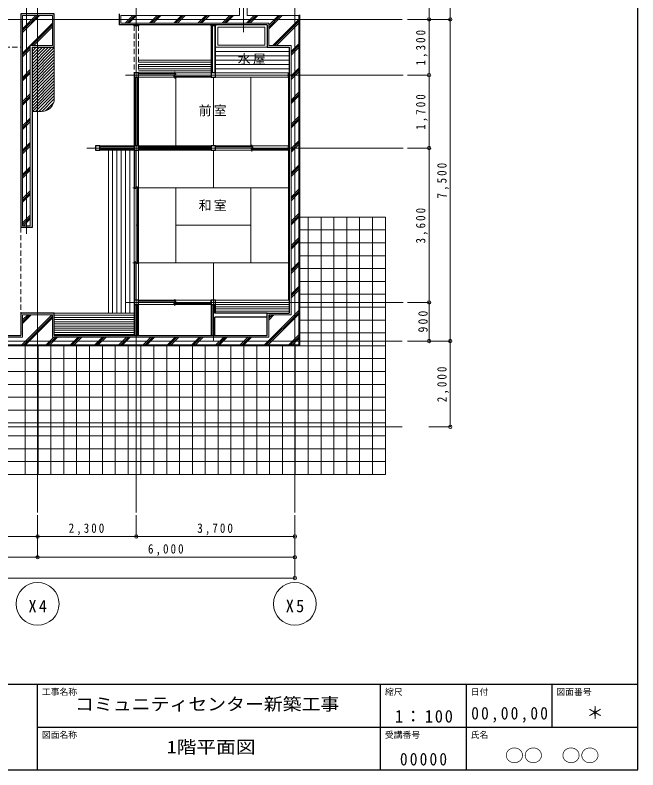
# Model space of a CAD drawing. Units: millimetres at full size, sheet at 1:100. Extents: x -20000 to 20000, y -13850 to 13850.
# Drawn here: x 5475 to 20000, y -13850 to 3750 of the extents above; entities that cross this region are included whole.
import ezdxf
from ezdxf.enums import TextEntityAlignment as Align

# ---------------------------------------------------------------- set-up
doc = ezdxf.new("R2010")
doc.units = ezdxf.units.MM
doc.header["$LTSCALE"] = 100
doc.header["$PDMODE"] = 32
doc.header["$PDSIZE"] = 80
doc.linetypes.add('DASHED1', pattern=[1.8, 1.2, -0.6])
for name, color, linetype, lineweight in [('0-0_基準線', 5, 'Continuous', 9), ('0-1_仕上げ', 7, 'Continuous', 25), ('0-3_建具', 3, 'Continuous', 13), ('0-5_見え掛り', 2, 'Continuous', 13), ('0-8_その他', 134, 'Continuous', 9), ('0-9_破線', 5, 'DASHED1', 9), ('0-B_記号', 6, 'Continuous', 9), ('0-C_ハッチング', 134, 'Continuous', 9), ('0-D_寸法', 4, 'Continuous', 9), ('F-1_図枠', 7, 'Continuous', 25)]:
    doc.layers.add(name, color=color, linetype=linetype, lineweight=lineweight)
doc.layers.add('0-A_文字', color=7, linetype='Continuous')
doc.layers.add('F-A_文字', color=7, linetype='Continuous')
doc.styles.add('ＭＳ ゴシック', font='')
doc.styles.get('ＭＳ ゴシック').set_extended_font_data('MS Gothic')

msp = doc.modelspace()

# ---------------------------------------------------------------- linework, layer by layer
at = {"layer": '0-0_基準線', "color": 1}
for p, q in [((6000, -7850), (6000, 11150)), ((12000, -7850), (12000, 11150)), ((8300, -7850), (8300, 6280)), ((10800, 3350), (10800, 6150)), ((5740, 3990), (5740, -1350)), ((-14000, 3650), (14500, 3650)), ((14529.3, 2350), (8050, 2350)), ((14529.3, 650), (7150, 650)), ((10100, -3850), (10100, -2700)), ((14529.3, -2950), (8050, -2950)), ((-14000, -3850), (14500, -3850)), ((-14000, -5850), (14500, -5850))]:
    msp.add_line(p, q, dxfattribs=at)
at = {"layer": '0-0_基準線'}
for p, q in [((10710, 3740), (10710, 6060)), ((10890, 6060), (10890, 3740)), ((6350, 3740), (5650, 3740)), ((5650, 3740), (6090, 3740)), ((5650, 3740), (5650, -1160)), ((6350, 3040), (6350, 3740)), ((10710, 3740), (8300, 3740)), ((12090, 3740), (10890, 3740)), ((12090, 3740), (12090, -3940)), ((11390, 3560), (7940, 3560)), ((6090, 3040), (5830, 3040)), ((5830, 3040), (6350, 3040)), ((11910, 3040), (11910, -3240)), ((3037.3, -3760), (5650, -3760)), ((6350, -3760), (11390, -3760)), ((12090, -3940), (2962.7, -3940))]:
    msp.add_line(p, q, dxfattribs=at)
for points in [[(8300, 3740), (7940, 3740), (7940, 3560)], [(11390, 3560), (11390, 3040), (11910, 3040)], [(5830, 3040), (5830, -1160), (5650, -1160)], [(6350, -3760), (6350, -3240), (5650, -3240), (5650, -3760)], [(11390, -3760), (11390, -3240), (11910, -3240)]]:
    msp.add_lwpolyline(points, dxfattribs=at)
at = {"layer": '0-1_仕上げ'}
for p, q in [((7900, 3780), (7900, 3520)), ((12110, 3760), (12110, -3960)), ((11350, 3520), (7900, 3520)), ((11350, 3520), (11350, 3000)), ((10070, 3500), (10070, 2400)), ((10130, 3500), (10130, 2400)), ((5610, 3040), (5610, -1200)), ((11350, 3000), (11870, 3000)), ((11870, 3000), (11870, -3200)), ((8270, 2300), (8270, 700)), ((8330, 2300), (8330, 700)), ((8350, 680), (10050, 680)), ((8350, 620), (10050, 620)), ((8270, -3720), (8270, -3000)), ((8330, -3720), (8330, -3000)), ((10070, -3720), (10070, -3000)), ((10130, -3200), (10130, -3000)), ((5610, -3200), (5610, -3720)), ((6390, -3200), (5610, -3200)), ((6390, -3720), (6390, -3200)), ((11350, -3200), (10130, -3200)), ((11350, -3290), (10130, -3290)), ((10130, -3720), (10130, -3290)), ((3053.8, -3720), (5610, -3720)), ((12110, -3960), (2954.4, -3960))]:
    msp.add_line(p, q, dxfattribs=at)
for points in [[(5870, 3000), (6390, 3000), (6390, 3780), (5610, 3780), (5610, 3040)], [(5870, 3000), (5870, -1200), (5610, -1200)], [(6390, -3720), (11350, -3720), (11350, -3200), (11870, -3200)]]:
    msp.add_lwpolyline(points, dxfattribs=at)
for points in [[(8350, 3520), (8350, 3500), (8250, 3500), (8250, 3520)], [(10150, 3520), (10150, 3500), (10050, 3500), (10050, 3520)], [(8250, 2300), (8350, 2300), (8350, 2400), (8250, 2400)], [(10050, 2300), (10150, 2300), (10150, 2400), (10050, 2400)], [(11870, 2300), (11850, 2300), (11850, 2400), (11870, 2400)], [(7350, 600), (7450, 600), (7450, 700), (7350, 700)], [(8250, 600), (8350, 600), (8350, 700), (8250, 700)], [(10050, 600), (10150, 600), (10150, 700), (10050, 700)], [(11870, 600), (11850, 600), (11850, 700), (11870, 700)], [(8250, -3000), (8350, -3000), (8350, -2900), (8250, -2900)], [(10050, -3000), (10150, -3000), (10150, -2900), (10050, -2900)]]:
    msp.add_lwpolyline(points, close=True, dxfattribs=at)
at = {"layer": '0-3_建具', "color": 4, "lineweight": 9}
for p, q in [((8350, 2400), (10050, 2400)), ((8350, 2300), (10050, 2300)), ((10150, 700), (11850, 700)), ((10150, 600), (11850, 600)), ((8350, -2900), (10050, -2900)), ((8350, -3000), (10050, -3000))]:
    msp.add_line(p, q, dxfattribs=at)
at = {"layer": '0-3_建具'}
for p, q in [((8350, 2378.6), (8350, 2350)), ((8350, 2378.6), (9220, 2378.6)), ((8350, 2350), (10050, 2350)), ((9200, 2271.4), (9200, 2428.6)), ((9220, 2378.6), (9220, 2350)), ((11000, 571.4), (11000, 728.6)), ((8250, -1150), (8250, 600)), ((8300, -1150), (8300, 600)), ((8350, -1150), (8350, 600)), ((10150, 678.6), (10150, 650)), ((10150, 678.6), (11020, 678.6)), ((10150, 650), (11850, 650)), ((11020, 678.6), (11020, 650)), ((8221.4, -275), (8378.6, -275)), ((8328.6, -255), (8300, -255)), ((8328.6, -1150), (8328.6, -255)), ((8250, -2900), (8250, -1150)), ((8328.6, -1150), (8300, -1150)), ((8300, -2900), (8300, -1150)), ((8350, -2900), (8350, -1150)), ((8378.6, -2025), (8221.4, -2025)), ((8271.4, -2900), (8271.4, -2005)), ((8271.4, -2005), (8300, -2005)), ((8271.4, -2900), (8300, -2900)), ((8350, -2921.4), (8350, -2950)), ((8350, -2921.4), (9220, -2921.4)), ((8350, -2950), (10050, -2950)), ((9200, -3028.6), (9200, -2871.4)), ((9220, -2921.4), (9220, -2950))]:
    msp.add_line(p, q, dxfattribs=at)
at = {"layer": '0-3_建具', "color": 7, "lineweight": 25}
for p, q in [((8350, -3000), (8350, -2900)), ((10050, -3000), (10050, -2900))]:
    msp.add_line(p, q, dxfattribs=at)
at = {"layer": '0-3_建具'}
for points in [[(9180, 2350), (9180, 2321.4), (10050, 2321.4), (10050, 2350)], [(8300, -295), (8271.4, -295), (8271.4, 600), (8300, 600)], [(10980, 650), (10980, 621.4), (11850, 621.4), (11850, 650)], [(8300, -2045), (8328.6, -2045), (8328.6, -1150), (8300, -1150)], [(9180, -2950), (9180, -2978.6), (10050, -2978.6), (10050, -2950)]]:
    msp.add_lwpolyline(points, dxfattribs=at)
at = {"layer": '0-5_見え掛り'}
for p, q in [((10050, 3500), (10050, 2400)), ((10150, 3500), (10150, 2400)), ((10200, 3470), (10200, 3050)), ((11300, 3470), (10200, 3470)), ((11300, 3470), (11300, 3050)), ((6390, 1800), (6390, 3000)), ((11350, 3000), (10153.8, 3000)), ((11300, 3050), (10200, 3050)), ((8350, 2700), (10050, 2700)), ((8250, 2300), (8250, 700)), ((8350, 2300), (8350, 700)), ((9225, 2300), (9225, 700)), ((10100, 2300), (10100, 700)), ((10150, 2300), (11850, 2300)), ((10975, 2300), (10975, 700)), ((11850, 2300), (11850, 700)), ((6090, 1500), (5875.4, 1500)), ((8250, 700), (7450, 700)), ((8250, 600), (7450, 600)), ((7650, -3200), (7650, 600)), ((8350, 700), (10050, 700)), ((8350, 600), (10050, 600)), ((10100, -275), (10100, 600)), ((11850, 600), (11850, -2900)), ((8350, -275), (11850, -275)), ((9225, -2025), (9225, -275)), ((10975, -2025), (10975, -275)), ((9225, -1150), (10975, -1150)), ((8350, -2025), (11850, -2025)), ((10100, -2900), (10100, -2025)), ((10150, -2900), (11859.9, -2900)), ((8250, -3720), (8250, -3000)), ((8350, -3720), (8350, -3000)), ((10050, -3720), (10050, -3000)), ((10150, -3200), (10150, -3000)), ((6390, -3200), (8250, -3200))]:
    msp.add_line(p, q, dxfattribs=at)
at = {"layer": '0-5_見え掛り', "color": 7, "lineweight": 25}
for p, q in [((8250, 680), (7450, 680)), ((8250, 620), (7450, 620))]:
    msp.add_line(p, q, dxfattribs=at)
at = {"layer": '0-5_見え掛り'}
msp.add_arc((6090, 1800), 300, 270, 0, dxfattribs=at)
at = {"layer": '0-8_その他', "color": 2, "lineweight": 13}
for p, q in [((14110, -960), (12110, -960)), ((14110, -960), (12110, -960)), ((14110, -960), (14110, -6960)), ((-1890, -6960), (14110, -6960))]:
    msp.add_line(p, q, dxfattribs=at)
at = {"layer": '0-9_破線'}
for p, q in [((8250, 3500), (8250, 2400)), ((8350, 3500), (8350, 2400)), ((-350, 3000), (5610, 3000)), ((5610, -1200), (5610, -3200))]:
    msp.add_line(p, q, dxfattribs=at)
at = {"layer": '0-B_記号'}
for centre in [(6000, -9978.1), (12000, -9978.1)]:
    msp.add_circle(centre, 500, dxfattribs=at)
at = {"layer": '0-C_ハッチング'}
for p, q in [((5650, 3344.8), (6045.2, 3740)), ((5650, 3387.3), (6002.7, 3740)), ((5650, 3429.7), (5960.3, 3740)), ((8043.1, 3560), (8223.1, 3740)), ((8085.5, 3560), (8265.5, 3740)), ((8127.9, 3560), (8307.9, 3740)), ((8608.7, 3560), (8788.7, 3740)), ((8651.2, 3560), (8831.2, 3740)), ((8693.6, 3560), (8873.6, 3740)), ((9174.4, 3560), (9354.4, 3740)), ((9216.9, 3560), (9396.9, 3740)), ((9259.3, 3560), (9439.3, 3740)), ((9740.1, 3560), (9920.1, 3740)), ((9782.5, 3560), (9962.5, 3740)), ((9825, 3560), (10005, 3740)), ((10305.8, 3560), (10485.8, 3740)), ((10348.2, 3560), (10528.2, 3740)), ((10390.7, 3560), (10570.7, 3740)), ((10871.5, 3560), (11051.5, 3740)), ((10913.9, 3560), (11093.9, 3740)), ((10956.3, 3560), (11136.3, 3740)), ((11390, 3428), (11702, 3740)), ((11390, 3470.4), (11659.6, 3740)), ((11390, 3512.8), (11617.2, 3740)), ((5650, 2864), (6350, 3564)), ((5868.4, 3040), (6350, 3521.6)), ((11482.9, 3040), (12090, 3647.1)), ((11525.3, 3040), (12090, 3604.7)), ((11567.7, 3040), (12090, 3562.3)), ((5910.9, 3040), (6350, 3479.1)), ((5650, 2821.6), (5830, 3001.6)), ((5870, 2546.6), (6323.4, 3000)), ((5870, 2617.3), (6252.7, 3000)), ((5870, 2688), (6182, 3000)), ((5870, 2758.7), (6111.3, 3000)), ((5870, 2829.4), (6040.6, 3000)), ((5870, 2900.2), (5969.8, 3000)), ((5870, 2970.9), (5899.1, 3000)), ((5870, 2475.9), (6390, 2995.9)), ((10150, 3000), (11870, 3000)), ((11910, 2901.5), (12090, 3081.5)), ((11910, 2859), (12090, 3039)), ((11910, 2816.6), (12090, 2996.6)), ((5650, 2779.1), (5830, 2959.1)), ((5870, 2405.2), (6390, 2925.2)), ((5870, 2334.5), (6390, 2854.5)), ((10150, 2900), (11870, 2900)), ((5870, 2263.8), (6390, 2783.8)), ((5870, 2193), (6390, 2713)), ((5870, 2122.3), (6390, 2642.3)), ((8350, 2700), (10050, 2700)), ((8350, 2700), (10050, 2700)), ((8350, 2650), (10050, 2650)), ((10150, 2800), (11870, 2800)), ((10150, 2700), (11870, 2700)), ((5650, 2298.3), (5830, 2478.3)), ((5870, 2051.6), (6390, 2571.6)), ((5870, 1980.9), (6390, 2500.9)), ((8350, 2600), (10050, 2600)), ((8350, 2600), (10050, 2600)), ((8350, 2550), (10050, 2550)), ((8350, 2500), (10050, 2500)), ((8350, 2500), (10050, 2500)), ((10150, 2600), (11870, 2600)), ((10150, 2500), (11870, 2500)), ((11910, 2335.8), (12090, 2515.8)), ((11910, 2293.3), (12090, 2473.3)), ((5650, 2255.9), (5830, 2435.9)), ((5650, 2213.5), (5830, 2393.5)), ((5870, 1910.2), (6390, 2430.2)), ((5870, 1839.5), (6390, 2359.5)), ((5870, 1768.8), (6390, 2288.8)), ((8350, 2450), (10050, 2450)), ((10150, 2400), (11870, 2400)), ((11910, 2250.9), (12090, 2430.9)), ((5870, 1698.1), (6390, 2218.1)), ((5870, 1627.4), (6390, 2147.4)), ((5870, 1556.6), (6390, 2076.6)), ((5884.1, 1500), (6390, 2005.9)), ((11910, 1770.1), (12090, 1950.1)), ((5650, 1732.6), (5830, 1912.6)), ((5650, 1690.2), (5830, 1870.2)), ((5650, 1647.8), (5830, 1827.8)), ((5954.8, 1500), (6390, 1935.2)), ((6025.5, 1500), (6390, 1864.5)), ((6096.3, 1500.1), (6389.9, 1793.7)), ((11910, 1727.7), (12090, 1907.7)), ((11910, 1685.2), (12090, 1865.2)), ((6181.1, 1514.2), (6375.8, 1708.9)), ((5650, 1166.9), (5830, 1346.9)), ((5650, 1124.5), (5830, 1304.5)), ((5650, 1082.1), (5830, 1262.1)), ((11910, 1204.4), (12090, 1384.4)), ((11910, 1162), (12090, 1342)), ((11910, 1119.6), (12090, 1299.6)), ((5650, 601.3), (5830, 781.3)), ((5650, 558.8), (5830, 738.8)), ((11910, 638.7), (12090, 818.7)), ((11910, 596.3), (12090, 776.3)), ((11910, 553.9), (12090, 733.9)), ((5650, 516.4), (5830, 696.4)), ((7750, -3200), (7750, 600)), ((7850, -3200), (7850, 600)), ((7950, -3200), (7950, 600)), ((8050, -3200), (8050, 600)), ((8150, -3200), (8150, 600)), ((5650, 35.6), (5830, 215.6)), ((11910, 73), (12090, 253)), ((11910, 30.6), (12090, 210.6)), ((5650, -6.9), (5830, 173.1)), ((5650, -49.3), (5830, 130.7)), ((11910, -11.8), (12090, 168.2)), ((5650, -530.1), (5830, -350.1)), ((11910, -492.7), (12090, -312.7)), ((5650, -572.5), (5830, -392.5)), ((5650, -615), (5830, -435)), ((11910, -535.1), (12090, -355.1)), ((11910, -577.5), (12090, -397.5)), ((11910, -1058.3), (12090, -878.3)), ((5650, -1095.8), (5830, -915.8)), ((5650, -1138.2), (5830, -958.2)), ((5670.7, -1160), (5830, -1000.7)), ((11910, -1100.8), (12090, -920.8)), ((11910, -1143.2), (12090, -963.2)), ((12110, -960), (14110, -960)), ((12110, -960), (14110, -960)), ((12310, -6960), (12310, -960)), ((12310, -6960), (12310, -960)), ((12610, -6960), (12610, -960)), ((12610, -6960), (12610, -960)), ((12910, -6960), (12910, -960)), ((12910, -6960), (12910, -960)), ((13210, -6960), (13210, -960)), ((13210, -6960), (13210, -960)), ((13510, -6960), (13510, -960)), ((13510, -6960), (13510, -960)), ((13810, -6960), (13810, -960)), ((13810, -6960), (13810, -960)), ((12110, -1260), (14110, -1260)), ((12110, -1260), (14110, -1260)), ((11910, -1624), (12090, -1444)), ((11910, -1666.5), (12090, -1486.5)), ((11910, -1708.9), (12090, -1528.9)), ((12110, -1560), (14110, -1560)), ((12110, -1560), (14110, -1560)), ((12110, -1860), (14110, -1860)), ((12110, -1860), (14110, -1860)), ((11910, -2189.7), (12090, -2009.7)), ((11910, -2232.1), (12090, -2052.1)), ((11910, -2274.6), (12090, -2094.6)), ((12110, -2160), (14110, -2160)), ((12110, -2160), (14110, -2160)), ((12110, -2460), (14110, -2460)), ((12110, -2460), (14110, -2460)), ((11910, -2755.4), (12090, -2575.4)), ((11910, -2797.8), (12090, -2617.8)), ((11910, -2840.2), (12090, -2660.2)), ((12110, -2760), (14110, -2760)), ((12110, -2760), (14110, -2760)), ((10150, -2900), (11870, -2900)), ((10150, -2900), (11870, -2900)), ((10150, -2900), (11870, -2900)), ((10150, -2950), (11870, -2950)), ((10150, -2950), (11870, -2950)), ((10150, -3000), (11870, -3000)), ((10150, -3000), (11870, -3000)), ((10150, -3000), (11870, -3000)), ((10150, -3050), (11870, -3050)), ((10150, -3050), (11870, -3050)), ((10150, -3100), (11870, -3100)), ((10150, -3100), (11870, -3100)), ((10150, -3100), (11870, -3100)), ((10150, -3150), (11870, -3150)), ((10150, -3150), (11870, -3150)), ((11291.1, -3940), (12090, -3141.1)), ((12110, -3060), (14110, -3060)), ((12110, -3060), (14110, -3060)), ((5634.2, -3940), (6334.2, -3240)), ((5650, -3443.4), (5853.4, -3240)), ((5650, -3401), (5811, -3240)), ((5650, -3358.5), (5768.5, -3240)), ((5676.7, -3940), (6350, -3266.7)), ((5719.1, -3940), (6350, -3309.1)), ((6390, -3200), (8250, -3200)), ((6390, -3250), (8250, -3250)), ((6390, -3300), (8250, -3300)), ((10150, -3200), (11870, -3200)), ((10150, -3200), (11870, -3200)), ((10150, -3200), (11870, -3200)), ((11333.5, -3940), (12090, -3183.5)), ((11375.9, -3940), (12090, -3225.9)), ((11390, -3360.2), (11510.2, -3240)), ((11390, -3317.8), (11467.8, -3240)), ((11390, -3275.4), (11425.4, -3240)), ((6390, -3350), (8250, -3350)), ((6390, -3400), (8250, -3400)), ((6390, -3450), (8250, -3450)), ((6390, -3500), (8250, -3500)), ((12110, -3360), (14110, -3360)), ((12110, -3360), (14110, -3360)), ((6390, -3550), (8250, -3550)), ((6390, -3600), (8250, -3600)), ((6390, -3650), (8250, -3650)), ((12110, -3660), (14110, -3660)), ((12110, -3660), (14110, -3660)), ((6199.9, -3940), (6379.9, -3760)), ((6242.3, -3940), (6422.3, -3760)), ((6284.8, -3940), (6464.8, -3760)), ((6390, -3700), (8250, -3700)), ((6765.6, -3940), (6945.6, -3760)), ((6808, -3940), (6988, -3760)), ((6850.4, -3940), (7030.4, -3760)), ((7331.3, -3940), (7511.3, -3760)), ((7373.7, -3940), (7553.7, -3760)), ((7416.1, -3940), (7596.1, -3760)), ((7897, -3940), (8077, -3760)), ((7939.4, -3940), (8119.4, -3760)), ((7981.8, -3940), (8161.8, -3760)), ((8462.7, -3940), (8642.7, -3760)), ((8505.1, -3940), (8685.1, -3760)), ((8547.5, -3940), (8727.5, -3760)), ((9028.3, -3940), (9208.3, -3760)), ((9070.8, -3940), (9250.8, -3760)), ((9113.2, -3940), (9293.2, -3760)), ((9594, -3940), (9774, -3760)), ((9636.5, -3940), (9816.5, -3760)), ((9678.9, -3940), (9858.9, -3760)), ((10159.7, -3940), (10339.7, -3760)), ((10202.1, -3940), (10382.1, -3760)), ((10244.6, -3940), (10424.6, -3760)), ((10725.4, -3940), (10905.4, -3760)), ((10767.8, -3940), (10947.8, -3760)), ((10810.2, -3940), (10990.2, -3760)), ((11856.8, -3940), (12090, -3706.8)), ((11899.2, -3940), (12090, -3749.2)), ((11941.6, -3940), (12090, -3791.6)), ((5710, -6960), (5710, -3960)), ((5710, -6960), (5710, -3960)), ((6010, -6960), (6010, -3960)), ((6010, -6960), (6010, -3960)), ((6310, -6960), (6310, -3960)), ((6310, -6960), (6310, -3960)), ((6610, -6960), (6610, -3960)), ((6610, -6960), (6610, -3960)), ((6910, -6960), (6910, -3960)), ((6910, -6960), (6910, -3960)), ((7210, -6960), (7210, -3960)), ((7210, -6960), (7210, -3960)), ((7510, -6960), (7510, -3960)), ((7510, -6960), (7510, -3960)), ((7810, -6960), (7810, -3960)), ((7810, -6960), (7810, -3960)), ((8110, -6960), (8110, -3960)), ((8110, -6960), (8110, -3960)), ((8410, -6960), (8410, -3960)), ((8410, -6960), (8410, -3960)), ((8710, -6960), (8710, -3960)), ((8710, -6960), (8710, -3960)), ((9010, -6960), (9010, -3960)), ((9010, -6960), (9010, -3960)), ((9310, -6960), (9310, -3960)), ((9310, -6960), (9310, -3960)), ((9610, -6960), (9610, -3960)), ((9610, -6960), (9610, -3960)), ((9910, -6960), (9910, -3960)), ((9910, -6960), (9910, -3960)), ((10210, -6960), (10210, -3960)), ((10210, -6960), (10210, -3960)), ((10510, -6960), (10510, -3960)), ((10510, -6960), (10510, -3960)), ((10810, -6960), (10810, -3960)), ((10810, -6960), (10810, -3960)), ((11110, -6960), (11110, -3960)), ((11110, -6960), (11110, -3960)), ((11410, -6960), (11410, -3960)), ((11410, -6960), (11410, -3960)), ((11710, -6960), (11710, -3960)), ((11710, -6960), (11710, -3960)), ((12010, -6960), (12010, -3960)), ((12010, -6960), (12010, -3960)), ((12110, -3960), (14110, -3960)), ((12110, -3960), (14110, -3960)), ((-2402.4, -4260), (14110, -4260)), ((-2402.4, -4260), (14110, -4260)), ((-2102.4, -4560), (14110, -4560)), ((-2102.4, -4560), (14110, -4560)), ((-1890, -4860), (14110, -4860)), ((-1890, -4860), (14110, -4860)), ((-1890, -5160), (14110, -5160)), ((-1890, -5160), (14110, -5160)), ((-1890, -5460), (14110, -5460)), ((-1890, -5460), (14110, -5460)), ((-1890, -5760), (14110, -5760)), ((-1890, -5760), (14110, -5760)), ((-1890, -6060), (14110, -6060)), ((-1890, -6060), (14110, -6060)), ((-1890, -6360), (14110, -6360)), ((-1890, -6360), (14110, -6360)), ((-1890, -6660), (14110, -6660)), ((-1890, -6660), (14110, -6660))]:
    msp.add_line(p, q, dxfattribs=at)
at = {"layer": '0-D_寸法'}
for p, q in [((15624.2, 3650), (15624.2, 10150)), ((15129.3, 3650), (15129.3, 6150)), ((15129.3, 3650), (14629.3, 3650)), ((15624.2, 3650), (15124.2, 3650)), ((15129.3, 2350), (15129.3, 3650)), ((15624.2, -3850), (15624.2, 3650)), ((15129.3, 2350), (14629.3, 2350)), ((15129.3, 650), (15129.3, 2350)), ((15129.3, 650), (14629.3, 650)), ((15129.3, -2950), (15129.3, 650)), ((15129.3, -2950), (14629.3, -2950)), ((15129.3, -3850), (15129.3, -2950)), ((15129.3, -3850), (14629.3, -3850)), ((15624.2, -3850), (15124.2, -3850)), ((15624.2, -5850), (15624.2, -3850)), ((15624.2, -5850), (15124.2, -5850)), ((6000, -8408.6), (6000, -7908.6)), ((8300, -8408.6), (8300, -7908.6)), ((12000, -8408.6), (12000, -7908.6)), ((3000, -8408.6), (6000, -8408.6)), ((6000, -8891.3), (6000, -8391.3)), ((6000, -8408.6), (8300, -8408.6)), ((8300, -8408.6), (12000, -8408.6)), ((12000, -8891.3), (12000, -8391.3)), ((-1000, -8891.3), (6000, -8891.3)), ((6000, -8891.3), (12000, -8891.3)), ((12000, -9378.1), (12000, -8878.1)), ((-13000, -9378.1), (12000, -9378.1))]:
    msp.add_line(p, q, dxfattribs=at)
for p in [(15129.3, 3650), (15624.2, 3650), (15129.3, 2350), (15129.3, 650), (15129.3, -2950), (15129.3, -3850), (15624.2, -3850), (15624.2, -5850), (6000, -8408.6), (8300, -8408.6), (12000, -8408.6), (6000, -8891.3), (12000, -8891.3), (12000, -9378.1)]:
    msp.add_point(p, dxfattribs=at)
at = {"layer": 'F-1_図枠'}
for p, q in [((-20000, -11850), (20000, -11850)), ((6000, -13850), (6000, -11850)), ((14000, -13850), (14000, -11850)), ((16000, -13850), (16000, -11850)), ((18000, -12850), (18000, -11850)), ((6000, -12850), (20000, -12850)), ((-20000, -13850), (20000, -13850))]:
    msp.add_line(p, q, dxfattribs=at)
msp.add_lwpolyline([(20000, -13850), (20000, 13850), (-20000, 13850)], dxfattribs=at)

# ---------------------------------------------------------------- texts
at = {"layer": '0-A_文字', "char_height": 219.9, "attachment_point": 7, "style": 'ＭＳ ゴシック'}
for s, insert in [('\\T1.17;水屋', (10667.3, 2592)), ('\\T1.17;前室', (9757.3, 1392)), ('\\T1.17;和室', (9757.3, -820.5))]:
    msp.add_mtext(s, dxfattribs=dict(at, insert=insert))
at = {"layer": '0-B_記号', "color": 7, "char_height": 293.3, "attachment_point": 7, "style": 'ＭＳ ゴシック'}
for s, insert in [('\\T1.27;\\W0.95;X4', (5787.5, -10178.1)), ('\\T1.27;\\W0.95;X5', (11787.5, -10178.1))]:
    msp.add_mtext(s, dxfattribs=dict(at, insert=insert))
at = {"layer": '0-D_寸法', "color": 7, "char_height": 219.9, "attachment_point": 7, "rotation": 90, "style": 'ＭＳ ゴシック'}
for s, insert in [('\\T1.38;\\W0.85;1,300', (15099.3, 2575)), ('\\T1.38;\\W0.85;1,700', (15099.3, 1075)), ('\\T1.38;\\W0.85;7,500', (15594.2, -525)), ('\\T1.38;\\W0.85;3,600', (15099.3, -1575)), ('\\T1.38;\\W0.9;900', (15099.3, -3650)), ('\\T1.38;\\W0.85;2,000', (15594.2, -5275))]:
    msp.add_mtext(s, dxfattribs=dict(at, insert=insert))
at = {"layer": '0-D_寸法', "color": 7, "char_height": 219.9, "attachment_point": 7, "style": 'ＭＳ ゴシック'}
for s, insert in [('\\T1.38;\\W0.85;2,300', (6725, -8378.6)), ('\\T1.38;\\W0.85;3,700', (9725, -8378.6)), ('\\T1.38;\\W0.85;6,000', (8575, -8861.3))]:
    msp.add_mtext(s, dxfattribs=dict(at, insert=insert))
at = {"layer": 'F-A_文字', "color": 4, "style": 'ＭＳ ゴシック'}
for s, p in [('工事名称', (6100, -12150)), ('縮尺', (14100, -12150)), ('日付', (16100, -12150)), ('図面番号', (18100, -12150)), ('図面名称', (6100, -13150)), ('受講番号', (14100, -13150)), ('氏名', (16100, -13150))]:
    msp.add_text(s, height=146.6, dxfattribs=at).set_placement(p, align=Align.BOTTOM_LEFT)
at = {"layer": 'F-A_文字', "style": 'ＭＳ ゴシック'}
for s, width, p in [('コミュニティセンター新築工事', 1.1, (6875, -12550)), ('1階平面図', 1.15, (9012.5, -13550)), ('○○\u3000○○', 1.1, (16900, -13750))]:
    msp.add_text(s, height=293.3, dxfattribs=dict(at, width=width)).set_placement(p, align=Align.BOTTOM_LEFT)
msp.add_text('＊', height=293.3, dxfattribs=at).set_placement((18800, -12750), align=Align.BOTTOM_LEFT)
at = {"layer": 'F-A_文字', "char_height": 293.3, "attachment_point": 7, "style": 'ＭＳ ゴシック'}
for s, insert in [('\\T1.22;\\W0.95;1：100', (14337.5, -12750)), ('\\T1.28;\\W0.9;00,00,00', (16112.5, -12750)), ('\\T1.28;\\W0.9;00000', (14450, -13750))]:
    msp.add_mtext(s, dxfattribs=dict(at, insert=insert))

doc.saveas('drawing.dxf')
